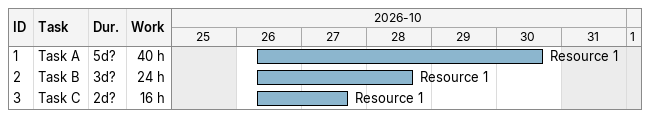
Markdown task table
| ID | Task | Duration | Start | Finish | Resources | Work (h) |
|---|---|---|---|---|---|---|
| 1 | Task A | 5d? | 2026-10-26 | 2026-10-30 | Resource 1 | 40 |
| 2 | Task B | 3d? | 2026-10-26 | 2026-10-28 | Resource 1 | 24 |
| 3 | Task C | 2d? | 2026-10-26 | 2026-10-27 | Resource 1 | 16 |
